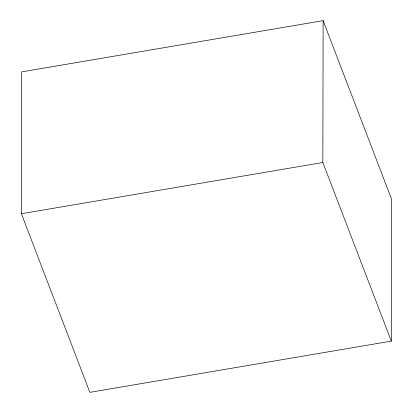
<?xml version="1.0" encoding="UTF-8"?>
<svg xmlns="http://www.w3.org/2000/svg" width="413" height="413" viewBox="0 0 413 413"><rect width="100%" height="100%" fill="white"/><g stroke="black" fill="none" stroke-linecap="round" stroke-linejoin="round"><path stroke-width="0.62" d="M21.388 213.727L21.677 71.883L323.131 20.65L391.612 199.273L391.323 341.117L89.869 392.35L21.388 213.727L322.842 162.5L391.323 341.117M322.842 162.5L323.131 20.65"/></g></svg>
